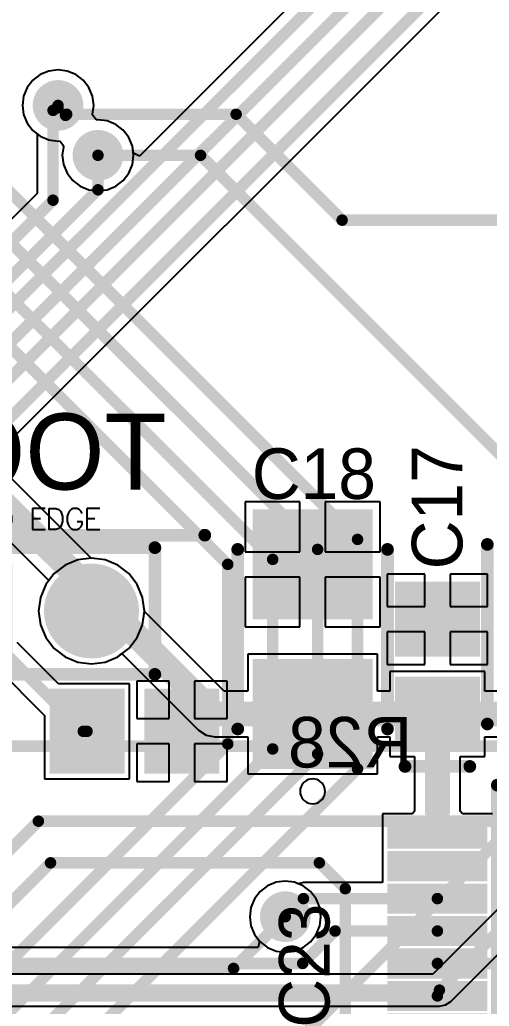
# Model space of a CAD drawing. Header units: millimetres. Extents: x 0 to 7.44, y -3.03 to 0.
# Drawn here: x 5.316 to 5.687, y -1.435 to -0.657 of the extents above; entities that cross this region are included whole.
import ezdxf

# ---------------------------------------------------------------- set-up
doc = ezdxf.new("R2010")
doc.units = ezdxf.units.MM
doc.header["$MEASUREMENT"] = 0
for name, color, linetype in [('BottomLayer', 5, 'Continuous'), ('BottomOverlay', 54, 'Continuous'), ('BottomPaste', 16, 'Continuous'), ('BottomSolder', 6, 'Continuous'), ('Mechanical1', 6, 'Continuous'), ('MidLayer1', 16, 'Continuous'), ('MidLayer2', 76, 'Continuous'), ('MultiLayer', 9, 'Continuous'), ('PadHoleLayer', 156, 'Continuous'), ('TopLayer', 1, 'Continuous'), ('TopOverlay', 2, 'Continuous'), ('TopPaste', 8, 'Continuous'), ('TopSolder', 216, 'Continuous'), ('ViaHoleLayer', 16, 'Continuous')]:
    doc.layers.add(name, color=color, linetype=linetype)

# ---------------------------------------------------------------- blocks, each defined once
blk = doc.blocks.new('51022_0200_1')
at = {"layer": 'BottomLayer', "const_width": 0.03346}
blk.add_lwpolyline([(0.03327, -0.025, 1), (0.06673, -0.025, 1)], format="xyb", close=True, dxfattribs=at)
at = {"layer": 'BottomLayer'}
blk.add_solid([(-0.08346, -0.05846), (-0.01654, -0.05846), (-0.08346, 0.00846), (-0.01654, 0.00846)], dxfattribs=at)
at = {"layer": 'BottomSolder', "const_width": 0.03746}
blk.add_lwpolyline([(0.03127, -0.025, 1), (0.06873, -0.025, 1)], format="xyb", close=True, dxfattribs=at)
at = {"layer": 'BottomSolder'}
blk.add_solid([(-0.08746, -0.06246), (-0.01254, -0.06246), (-0.08746, 0.01246), (-0.01254, 0.01246)], dxfattribs=at)
at = {"layer": 'Mechanical1'}
for p, q in [((-0.08591, 0.05582), (-0.08591, 0.03942)), ((-0.08591, 0.05582), (-0.07888, 0.05582)), ((-0.07888, 0.05582), (-0.07654, 0.05504)), ((-0.07654, 0.05504), (-0.07576, 0.05426)), ((-0.06818, 0.05504), (-0.06974, 0.05348)), ((-0.06662, 0.05582), (-0.06818, 0.05504)), ((-0.0635, 0.05582), (-0.06662, 0.05582)), ((-0.06193, 0.05504), (-0.0635, 0.05582)), ((-0.06037, 0.05348), (-0.06193, 0.05504)), ((-0.04873, 0.05582), (-0.05498, 0.03942)), ((-0.04249, 0.03942), (-0.04873, 0.05582)), ((-0.03866, 0.05582), (-0.03866, 0.03942)), ((-0.03866, 0.05582), (-0.03163, 0.05582)), ((-0.03163, 0.05582), (-0.02929, 0.05504)), ((-0.02929, 0.05504), (-0.02851, 0.05426)), ((-0.02405, 0.05582), (-0.02405, 0.03942)), ((-0.02405, 0.05582), (-0.01859, 0.05582)), ((-0.01859, 0.05582), (-0.01624, 0.05504)), ((-0.01624, 0.05504), (-0.01468, 0.05348)), ((0.01359, 0.05582), (0.00344, 0.05582)), ((0.00344, 0.05582), (0.00344, 0.03942)), ((0.01633, 0.05582), (0.01633, 0.03942)), ((0.01633, 0.05582), (0.02179, 0.05582)), ((0.02179, 0.05582), (0.02414, 0.05504)), ((0.02414, 0.05504), (0.0257, 0.05348)), ((0.03405, 0.05504), (0.03249, 0.05348)), ((0.03562, 0.05582), (0.03405, 0.05504)), ((0.03874, 0.05582), (0.03562, 0.05582)), ((0.0403, 0.05504), (0.03874, 0.05582)), ((0.04186, 0.05348), (0.0403, 0.05504)), ((0.05655, 0.05582), (0.04639, 0.05582)), ((0.04639, 0.05582), (0.04639, 0.03942)), ((-0.08591, 0.04801), (-0.07888, 0.04801)), ((-0.07654, 0.04879), (-0.07888, 0.04801)), ((-0.07888, 0.04801), (-0.07654, 0.04723)), ((-0.07576, 0.04958), (-0.07654, 0.04879)), ((-0.07654, 0.04723), (-0.07576, 0.04645)), ((-0.07576, 0.05426), (-0.07498, 0.0527)), ((-0.07498, 0.05114), (-0.07576, 0.04958)), ((-0.07498, 0.0527), (-0.07498, 0.05114)), ((-0.07052, 0.05192), (-0.07131, 0.04958)), ((-0.07131, 0.04958), (-0.07131, 0.04567)), ((-0.06974, 0.05348), (-0.07052, 0.05192)), ((-0.05959, 0.05192), (-0.06037, 0.05348)), ((-0.05881, 0.04958), (-0.05959, 0.05192)), ((-0.05881, 0.04567), (-0.05881, 0.04958)), ((-0.03163, 0.04801), (-0.03866, 0.04801)), ((-0.03319, 0.04801), (-0.02772, 0.03942)), ((-0.02929, 0.04879), (-0.03163, 0.04801)), ((-0.02851, 0.04958), (-0.02929, 0.04879)), ((-0.02851, 0.05426), (-0.02772, 0.0527)), ((-0.02772, 0.05114), (-0.02851, 0.04958)), ((-0.02772, 0.0527), (-0.02772, 0.05114)), ((-0.01468, 0.05348), (-0.0139, 0.05192)), ((-0.0139, 0.05192), (-0.01312, 0.04958)), ((-0.01312, 0.04958), (-0.01312, 0.04567)), ((0.00344, 0.04801), (0.00969, 0.04801)), ((0.0257, 0.05348), (0.02648, 0.05192)), ((0.02648, 0.05192), (0.02726, 0.04958)), ((0.02726, 0.04958), (0.02726, 0.04567)), ((0.03171, 0.05192), (0.03093, 0.04958)), ((0.03093, 0.04958), (0.03093, 0.04567)), ((0.03249, 0.05348), (0.03171, 0.05192)), ((0.04265, 0.05192), (0.04186, 0.05348)), ((0.04639, 0.04801), (0.05264, 0.04801)), ((-0.07888, 0.03942), (-0.08591, 0.03942)), ((-0.07654, 0.0402), (-0.07888, 0.03942)), ((-0.07576, 0.04098), (-0.07654, 0.0402)), ((-0.07576, 0.04645), (-0.07498, 0.04489)), ((-0.07498, 0.04255), (-0.07576, 0.04098)), ((-0.07498, 0.04489), (-0.07498, 0.04255)), ((-0.07131, 0.04567), (-0.07052, 0.04333)), ((-0.07052, 0.04333), (-0.06974, 0.04177)), ((-0.06974, 0.04177), (-0.06818, 0.0402)), ((-0.06818, 0.0402), (-0.06662, 0.03942)), ((-0.06662, 0.03942), (-0.0635, 0.03942)), ((-0.0635, 0.03942), (-0.06193, 0.0402)), ((-0.06193, 0.0402), (-0.06037, 0.04177)), ((-0.06037, 0.04177), (-0.05959, 0.04333)), ((-0.05959, 0.04333), (-0.05881, 0.04567)), ((-0.05264, 0.04489), (-0.04483, 0.04489)), ((-0.01859, 0.03942), (-0.02405, 0.03942)), ((-0.01624, 0.0402), (-0.01859, 0.03942)), ((-0.01468, 0.04177), (-0.01624, 0.0402)), ((-0.0139, 0.04333), (-0.01468, 0.04177)), ((-0.01312, 0.04567), (-0.0139, 0.04333)), ((0.00344, 0.03942), (0.01359, 0.03942)), ((0.02179, 0.03942), (0.01633, 0.03942)), ((0.02414, 0.0402), (0.02179, 0.03942)), ((0.0257, 0.04177), (0.02414, 0.0402)), ((0.02648, 0.04333), (0.0257, 0.04177)), ((0.02726, 0.04567), (0.02648, 0.04333)), ((0.03093, 0.04567), (0.03171, 0.04333)), ((0.03171, 0.04333), (0.03249, 0.04177)), ((0.03249, 0.04177), (0.03405, 0.0402)), ((0.03405, 0.0402), (0.03562, 0.03942)), ((0.03562, 0.03942), (0.03874, 0.03942)), ((0.03874, 0.04567), (0.04265, 0.04567)), ((0.03874, 0.03942), (0.0403, 0.0402)), ((0.0403, 0.0402), (0.04186, 0.04177)), ((0.04186, 0.04177), (0.04265, 0.04333)), ((0.04265, 0.04333), (0.04265, 0.04567)), ((0.04639, 0.03942), (0.05655, 0.03942))]:
    blk.add_line(p, q, dxfattribs=at)
at = {"layer": 'Mechanical1', "const_width": 0.01}
blk.add_lwpolyline([(-0.13937, 0.03485), (0.13937, 0.03485)], dxfattribs=at)
at = {"layer": 'Mechanical1', "const_width": 0.005}
for points in [[(-0.14187, 0.03485, 1), (-0.13687, 0.03485, 1)], [(0.13687, 0.03485, 1), (0.14187, 0.03485, 1)]]:
    blk.add_lwpolyline(points, format="xyb", close=True, dxfattribs=at)
at = {"layer": 'MidLayer1', "const_width": 0.03346}
blk.add_lwpolyline([(0.03327, -0.025, 1), (0.06673, -0.025, 1)], format="xyb", close=True, dxfattribs=at)
at = {"layer": 'MidLayer1'}
blk.add_solid([(-0.08346, -0.05846), (-0.01654, -0.05846), (-0.08346, 0.00846), (-0.01654, 0.00846)], dxfattribs=at)
at = {"layer": 'MidLayer2', "const_width": 0.03346}
blk.add_lwpolyline([(0.03327, -0.025, 1), (0.06673, -0.025, 1)], format="xyb", close=True, dxfattribs=at)
at = {"layer": 'MidLayer2'}
blk.add_solid([(-0.08346, -0.05846), (-0.01654, -0.05846), (-0.08346, 0.00846), (-0.01654, 0.00846)], dxfattribs=at)
at = {"layer": 'MultiLayer', "const_width": 0.03346}
blk.add_lwpolyline([(0.03327, -0.025, 1), (0.06673, -0.025, 1)], format="xyb", close=True, dxfattribs=at)
at = {"layer": 'MultiLayer'}
blk.add_solid([(-0.08346, -0.05846), (-0.01654, -0.05846), (-0.08346, 0.00846), (-0.01654, 0.00846)], dxfattribs=at)
at = {"layer": 'PadHoleLayer', "const_width": 0.02165}
for points in [[(-0.06083, -0.025, 1), (-0.03917, -0.025, 1)], [(0.03917, -0.025, 1), (0.06083, -0.025, 1)]]:
    blk.add_lwpolyline(points, format="xyb", close=True, dxfattribs=at)
at = {"layer": 'TopLayer', "const_width": 0.03346}
blk.add_lwpolyline([(0.03327, -0.025, 1), (0.06673, -0.025, 1)], format="xyb", close=True, dxfattribs=at)
at = {"layer": 'TopLayer'}
blk.add_solid([(-0.08346, -0.05846), (-0.01654, -0.05846), (-0.08346, 0.00846), (-0.01654, 0.00846)], dxfattribs=at)
at = {"layer": 'TopOverlay', "const_width": 0.01}
for points in [[(-0.10001, 0.025), (0.10001, 0.025)], [(-0.10001, -0.075), (-0.10001, 0.025)], [(0.10001, -0.075), (0.10001, 0.025)], [(-0.10001, -0.075), (0.10001, -0.075)]]:
    blk.add_lwpolyline(points, dxfattribs=at)
at = {"layer": 'TopOverlay', "const_width": 0.005}
for points in [[(-0.10251, 0.025, 1), (-0.09751, 0.025, 1)], [(-0.10251, 0.025, 1), (-0.09751, 0.025, 1)], [(0.09751, 0.025, 1), (0.10251, 0.025, 1)], [(0.09751, 0.025, 1), (0.10251, 0.025, 1)], [(-0.10251, -0.075, 1), (-0.09751, -0.075, 1)], [(-0.10251, -0.075, 1), (-0.09751, -0.075, 1)], [(0.09751, -0.075, 1), (0.10251, -0.075, 1)], [(0.09751, -0.075, 1), (0.10251, -0.075, 1)]]:
    blk.add_lwpolyline(points, format="xyb", close=True, dxfattribs=at)
at = {"layer": 'TopSolder', "const_width": 0.03746}
blk.add_lwpolyline([(0.03127, -0.025, 1), (0.06873, -0.025, 1)], format="xyb", close=True, dxfattribs=at)
at = {"layer": 'TopSolder'}
blk.add_solid([(-0.08746, -0.06246), (-0.01254, -0.06246), (-0.08746, 0.01246), (-0.01254, 0.01246)], dxfattribs=at)
blk = doc.blocks.new('CAP_0805_60')
at = {"layer": 'TopLayer'}
for points in [[(-0.05511, -0.02953), (-0.00393, -0.02953), (-0.05511, 0.02953), (-0.00393, 0.02953)], [(0.0197, -0.02953), (0.07088, -0.02953), (0.0197, 0.02953), (0.07088, 0.02953)]]:
    blk.add_solid(points, dxfattribs=at)
at = {"layer": 'TopOverlay', "const_width": 0.01}
blk.add_lwpolyline([(-0.07088, 0.02557), (-0.07088, -0.02557)], dxfattribs=at)
at = {"layer": 'TopOverlay', "const_width": 0.005}
for points in [[(-0.07338, 0.02557, 1), (-0.06838, 0.02557, 1)], [(-0.07338, -0.02557, 1), (-0.06838, -0.02557, 1)]]:
    blk.add_lwpolyline(points, format="xyb", close=True, dxfattribs=at)
at = {"layer": 'TopPaste'}
for points in [[(-0.05511, -0.02953), (-0.00393, -0.02953), (-0.05511, 0.02953), (-0.00393, 0.02953)], [(0.0197, -0.02953), (0.07088, -0.02953), (0.0197, 0.02953), (0.07088, 0.02953)]]:
    blk.add_solid(points, dxfattribs=at)
at = {"layer": 'TopSolder'}
for points in [[(-0.05911, -0.03353), (0.00007, -0.03353), (-0.05911, 0.03353), (0.00007, 0.03353)], [(0.0157, -0.03353), (0.07488, -0.03353), (0.0157, 0.03353), (0.07488, 0.03353)]]:
    blk.add_solid(points, dxfattribs=at)
blk = doc.blocks.new('WM8731_81')
at = {"layer": 'TopLayer'}
for points in [[(-0.17717, 0.15846), (-0.1063, 0.15846), (-0.17717, 0.17421), (-0.1063, 0.17421)], [(0.1063, 0.15846), (0.17716, 0.15846), (0.1063, 0.17421), (0.17716, 0.17421)], [(-0.17717, 0.13287), (-0.1063, 0.13287), (-0.17717, 0.14862), (-0.1063, 0.14862)], [(0.1063, 0.13287), (0.17716, 0.13287), (0.1063, 0.14862), (0.17716, 0.14862)], [(-0.17717, 0.10728), (-0.1063, 0.10728), (-0.17717, 0.12303), (-0.1063, 0.12303)], [(0.1063, 0.10728), (0.17716, 0.10728), (0.1063, 0.12303), (0.17716, 0.12303)], [(-0.17717, 0.08169), (-0.1063, 0.08169), (-0.17717, 0.09744), (-0.1063, 0.09744)], [(0.1063, 0.08169), (0.17716, 0.08169), (0.1063, 0.09744), (0.17716, 0.09744)], [(-0.17717, 0.0561), (-0.1063, 0.0561), (-0.17717, 0.07185), (-0.1063, 0.07185)], [(0.1063, 0.0561), (0.17716, 0.0561), (0.1063, 0.07185), (0.17716, 0.07185)], [(-0.17717, 0.03051), (-0.1063, 0.03051), (-0.17717, 0.04626), (-0.1063, 0.04626)], [(0.1063, 0.03051), (0.17716, 0.03051), (0.1063, 0.04626), (0.17716, 0.04626)], [(-0.17717, 0.00492), (-0.1063, 0.00492), (-0.17717, 0.02067), (-0.1063, 0.02067)], [(0.1063, 0.00492), (0.17716, 0.00492), (0.1063, 0.02067), (0.17716, 0.02067)], [(-0.17717, -0.02067), (-0.1063, -0.02067), (-0.17717, -0.00492), (-0.1063, -0.00492)], [(0.1063, -0.02067), (0.17716, -0.02067), (0.1063, -0.00492), (0.17716, -0.00492)], [(-0.17717, -0.04626), (-0.1063, -0.04626), (-0.17717, -0.03051), (-0.1063, -0.03051)], [(0.1063, -0.04626), (0.17716, -0.04626), (0.1063, -0.03051), (0.17716, -0.03051)], [(-0.17717, -0.07185), (-0.1063, -0.07185), (-0.17717, -0.0561), (-0.1063, -0.0561)], [(0.1063, -0.07185), (0.17716, -0.07185), (0.1063, -0.0561), (0.17716, -0.0561)], [(-0.17717, -0.09744), (-0.1063, -0.09744), (-0.17717, -0.08169), (-0.1063, -0.08169)], [(0.1063, -0.09744), (0.17716, -0.09744), (0.1063, -0.08169), (0.17716, -0.08169)], [(-0.17717, -0.12303), (-0.1063, -0.12303), (-0.17717, -0.10728), (-0.1063, -0.10728)], [(0.1063, -0.12303), (0.17716, -0.12303), (0.1063, -0.10728), (0.17716, -0.10728)], [(-0.17717, -0.14862), (-0.1063, -0.14862), (-0.17717, -0.13287), (-0.1063, -0.13287)], [(0.1063, -0.14862), (0.17716, -0.14862), (0.1063, -0.13287), (0.17716, -0.13287)], [(-0.17717, -0.17421), (-0.1063, -0.17421), (-0.17717, -0.15846), (-0.1063, -0.15846)], [(0.1063, -0.17421), (0.17717, -0.17421), (0.1063, -0.15846), (0.17717, -0.15846)]]:
    blk.add_solid(points, dxfattribs=at)
at = {"layer": 'TopOverlay', "const_width": 0.01}
for points in [[(-0.0945, 0.20472), (-0.02757, 0.20472)], [(-0.0945, -0.20472), (-0.0945, 0.20472)], [(0.02757, 0.20472), (0.0945, 0.20472)], [(0.0945, -0.20472), (0.0945, 0.20472)], [(-0.0945, -0.20472), (0.0945, -0.20472)]]:
    blk.add_lwpolyline(points, dxfattribs=at)
at = {"layer": 'TopOverlay', "const_width": 0.005}
for points in [[(-0.097, 0.20472, 1), (-0.092, 0.20472, 1)], [(-0.097, 0.20472, 1), (-0.092, 0.20472, 1)], [(-0.03007, 0.20472, 1), (-0.02507, 0.20472, 1)], [(-0.03004, 0.20488, 1), (-0.02504, 0.20488, 1)], [(0.02504, 0.20488, 1), (0.03004, 0.20488, 1)], [(0.02507, 0.20472, 1), (0.03007, 0.20472, 1)], [(0.092, 0.20472, 1), (0.097, 0.20472, 1)], [(0.092, 0.20472, 1), (0.097, 0.20472, 1)], [(-0.097, -0.20472, 1), (-0.092, -0.20472, 1)], [(-0.097, -0.20472, 1), (-0.092, -0.20472, 1)], [(0.092, -0.20472, 1), (0.097, -0.20472, 1)], [(0.092, -0.20472, 1), (0.097, -0.20472, 1)]]:
    blk.add_lwpolyline(points, format="xyb", close=True, dxfattribs=at)
at = {"layer": 'TopOverlay', "const_width": 0.01}
blk.add_lwpolyline([(0.02754, 0.20488, -1.150378), (-0.02754, 0.20488)], format="xyb", dxfattribs=at)
at = {"layer": 'TopPaste'}
for points in [[(-0.17717, 0.15846), (-0.1063, 0.15846), (-0.17717, 0.17421), (-0.1063, 0.17421)], [(0.1063, 0.15846), (0.17716, 0.15846), (0.1063, 0.17421), (0.17716, 0.17421)], [(-0.17717, 0.13287), (-0.1063, 0.13287), (-0.17717, 0.14862), (-0.1063, 0.14862)], [(0.1063, 0.13287), (0.17716, 0.13287), (0.1063, 0.14862), (0.17716, 0.14862)], [(-0.17717, 0.10728), (-0.1063, 0.10728), (-0.17717, 0.12303), (-0.1063, 0.12303)], [(0.1063, 0.10728), (0.17716, 0.10728), (0.1063, 0.12303), (0.17716, 0.12303)], [(-0.17717, 0.08169), (-0.1063, 0.08169), (-0.17717, 0.09744), (-0.1063, 0.09744)], [(0.1063, 0.08169), (0.17716, 0.08169), (0.1063, 0.09744), (0.17716, 0.09744)], [(-0.17717, 0.0561), (-0.1063, 0.0561), (-0.17717, 0.07185), (-0.1063, 0.07185)], [(0.1063, 0.0561), (0.17716, 0.0561), (0.1063, 0.07185), (0.17716, 0.07185)], [(-0.17717, 0.03051), (-0.1063, 0.03051), (-0.17717, 0.04626), (-0.1063, 0.04626)], [(0.1063, 0.03051), (0.17716, 0.03051), (0.1063, 0.04626), (0.17716, 0.04626)], [(-0.17717, 0.00492), (-0.1063, 0.00492), (-0.17717, 0.02067), (-0.1063, 0.02067)], [(0.1063, 0.00492), (0.17716, 0.00492), (0.1063, 0.02067), (0.17716, 0.02067)], [(-0.17717, -0.02067), (-0.1063, -0.02067), (-0.17717, -0.00492), (-0.1063, -0.00492)], [(0.1063, -0.02067), (0.17716, -0.02067), (0.1063, -0.00492), (0.17716, -0.00492)], [(-0.17717, -0.04626), (-0.1063, -0.04626), (-0.17717, -0.03051), (-0.1063, -0.03051)], [(0.1063, -0.04626), (0.17716, -0.04626), (0.1063, -0.03051), (0.17716, -0.03051)], [(-0.17717, -0.07185), (-0.1063, -0.07185), (-0.17717, -0.0561), (-0.1063, -0.0561)], [(0.1063, -0.07185), (0.17716, -0.07185), (0.1063, -0.0561), (0.17716, -0.0561)], [(-0.17717, -0.09744), (-0.1063, -0.09744), (-0.17717, -0.08169), (-0.1063, -0.08169)], [(0.1063, -0.09744), (0.17716, -0.09744), (0.1063, -0.08169), (0.17716, -0.08169)], [(-0.17717, -0.12303), (-0.1063, -0.12303), (-0.17717, -0.10728), (-0.1063, -0.10728)], [(0.1063, -0.12303), (0.17716, -0.12303), (0.1063, -0.10728), (0.17716, -0.10728)], [(-0.17717, -0.14862), (-0.1063, -0.14862), (-0.17717, -0.13287), (-0.1063, -0.13287)], [(0.1063, -0.14862), (0.17716, -0.14862), (0.1063, -0.13287), (0.17716, -0.13287)], [(-0.17717, -0.17421), (-0.1063, -0.17421), (-0.17717, -0.15846), (-0.1063, -0.15846)], [(0.1063, -0.17421), (0.17717, -0.17421), (0.1063, -0.15846), (0.17717, -0.15846)]]:
    blk.add_solid(points, dxfattribs=at)
at = {"layer": 'TopSolder'}
for points in [[(-0.18117, 0.15446), (-0.1023, 0.15446), (-0.18117, 0.17821), (-0.1023, 0.17821)], [(0.1023, 0.15446), (0.18116, 0.15446), (0.1023, 0.17821), (0.18116, 0.17821)], [(-0.18117, 0.12887), (-0.1023, 0.12887), (-0.18117, 0.15262), (-0.1023, 0.15262)], [(0.1023, 0.12887), (0.18116, 0.12887), (0.1023, 0.15262), (0.18116, 0.15262)], [(-0.18117, 0.10328), (-0.1023, 0.10328), (-0.18117, 0.12703), (-0.1023, 0.12703)], [(0.1023, 0.10328), (0.18116, 0.10328), (0.1023, 0.12703), (0.18116, 0.12703)], [(-0.18117, 0.07769), (-0.1023, 0.07769), (-0.18117, 0.10144), (-0.1023, 0.10144)], [(0.1023, 0.07769), (0.18116, 0.07769), (0.1023, 0.10144), (0.18116, 0.10144)], [(-0.18117, 0.0521), (-0.1023, 0.0521), (-0.18117, 0.07585), (-0.1023, 0.07585)], [(0.1023, 0.0521), (0.18116, 0.0521), (0.1023, 0.07585), (0.18116, 0.07585)], [(-0.18117, 0.02651), (-0.1023, 0.02651), (-0.18117, 0.05026), (-0.1023, 0.05026)], [(0.1023, 0.02651), (0.18116, 0.02651), (0.1023, 0.05026), (0.18116, 0.05026)], [(-0.18117, 0.00092), (-0.1023, 0.00092), (-0.18117, 0.02467), (-0.1023, 0.02467)], [(0.1023, 0.00092), (0.18116, 0.00092), (0.1023, 0.02467), (0.18116, 0.02467)], [(-0.18117, -0.02467), (-0.1023, -0.02467), (-0.18117, -0.00092), (-0.1023, -0.00092)], [(0.1023, -0.02467), (0.18116, -0.02467), (0.1023, -0.00092), (0.18116, -0.00092)], [(-0.18117, -0.05026), (-0.1023, -0.05026), (-0.18117, -0.02651), (-0.1023, -0.02651)], [(0.1023, -0.05026), (0.18116, -0.05026), (0.1023, -0.02651), (0.18116, -0.02651)], [(-0.18117, -0.07585), (-0.1023, -0.07585), (-0.18117, -0.0521), (-0.1023, -0.0521)], [(0.1023, -0.07585), (0.18116, -0.07585), (0.1023, -0.0521), (0.18116, -0.0521)], [(-0.18117, -0.10144), (-0.1023, -0.10144), (-0.18117, -0.07769), (-0.1023, -0.07769)], [(0.1023, -0.10144), (0.18116, -0.10144), (0.1023, -0.07769), (0.18116, -0.07769)], [(-0.18117, -0.12703), (-0.1023, -0.12703), (-0.18117, -0.10328), (-0.1023, -0.10328)], [(0.1023, -0.12703), (0.18116, -0.12703), (0.1023, -0.10328), (0.18116, -0.10328)], [(-0.18117, -0.15262), (-0.1023, -0.15262), (-0.18117, -0.12887), (-0.1023, -0.12887)], [(0.1023, -0.15262), (0.18116, -0.15262), (0.1023, -0.12887), (0.18116, -0.12887)], [(-0.18117, -0.17821), (-0.1023, -0.17821), (-0.18117, -0.15446), (-0.1023, -0.15446)], [(0.1023, -0.17821), (0.18117, -0.17821), (0.1023, -0.15446), (0.18117, -0.15446)]]:
    blk.add_solid(points, dxfattribs=at)
blk = doc.blocks.new('CAPAE_4_3_4_3_5_4_176')
at = {"layer": 'TopLayer'}
for points in [[(-0.08268, -0.04331), (-0.00394, -0.04331), (-0.08268, 0.04331), (-0.00394, 0.04331)], [(0.03543, -0.04331), (0.11417, -0.04331), (0.03543, 0.04331), (0.11417, 0.04331)]]:
    blk.add_solid(points, dxfattribs=at)
at = {"layer": 'TopOverlay'}
for p, q in [((-0.10925, 0.00852), (-0.11066, 0.00754)), ((-0.1077, 0.00924), (-0.10925, 0.00852)), ((-0.10604, 0.00969), (-0.1077, 0.00924)), ((-0.10433, 0.00984), (-0.10604, 0.00969)), ((-0.10262, 0.00969), (-0.10433, 0.00984)), ((-0.10096, 0.00924), (-0.10262, 0.00969)), ((-0.09941, 0.00852), (-0.10096, 0.00924)), ((-0.098, 0.00754), (-0.09941, 0.00852)), ((-0.11402, 0.00171), (-0.11417, 0)), ((-0.11417, 0), (-0.11402, -0.00171)), ((-0.11358, 0.00337), (-0.11402, 0.00171)), ((-0.11285, 0.00492), (-0.11358, 0.00337)), ((-0.11187, 0.00632), (-0.11285, 0.00492)), ((-0.11066, 0.00754), (-0.11187, 0.00632)), ((-0.09679, 0.00632), (-0.098, 0.00754)), ((-0.09581, 0.00492), (-0.09679, 0.00632)), ((-0.09508, 0.00337), (-0.09581, 0.00492)), ((-0.09464, 0.00171), (-0.09508, 0.00337)), ((-0.09449, 0), (-0.09464, 0.00171)), ((-0.09464, -0.00171), (-0.09449, 0)), ((-0.09449, 0), (-0.09449, 0)), ((-0.11402, -0.00171), (-0.11358, -0.00337)), ((-0.11358, -0.00337), (-0.11285, -0.00492)), ((-0.11285, -0.00492), (-0.11187, -0.00632)), ((-0.11187, -0.00632), (-0.11066, -0.00754)), ((-0.11066, -0.00754), (-0.10925, -0.00852)), ((-0.09941, -0.00852), (-0.098, -0.00754)), ((-0.098, -0.00754), (-0.09679, -0.00632)), ((-0.09679, -0.00632), (-0.09581, -0.00492)), ((-0.09581, -0.00492), (-0.09508, -0.00337)), ((-0.09508, -0.00337), (-0.09464, -0.00171)), ((-0.10925, -0.00852), (-0.1077, -0.00924)), ((-0.1077, -0.00924), (-0.10604, -0.00969)), ((-0.10604, -0.00969), (-0.10433, -0.00984)), ((-0.10433, -0.00984), (-0.10262, -0.00969)), ((-0.10262, -0.00969), (-0.10096, -0.00924)), ((-0.10096, -0.00924), (-0.09941, -0.00852))]:
    blk.add_line(p, q, dxfattribs=at)
at = {"layer": 'TopOverlay', "const_width": 0.01}
for points in [[(-0.05512, 0.05906), (0.08661, 0.05906)], [(-0.05512, -0.05906), (0.08661, -0.05906)]]:
    blk.add_lwpolyline(points, dxfattribs=at)
at = {"layer": 'TopOverlay', "const_width": 0.005}
for points in [[(-0.05762, 0.05906, 1), (-0.05262, 0.05906, 1)], [(0.08411, 0.05906, 1), (0.08911, 0.05906, 1)], [(-0.05762, -0.05906, 1), (-0.05262, -0.05906, 1)], [(0.08411, -0.05906, 1), (0.08911, -0.05906, 1)]]:
    blk.add_lwpolyline(points, format="xyb", close=True, dxfattribs=at)
at = {"layer": 'TopPaste'}
for points in [[(-0.08268, -0.04331), (-0.00394, -0.04331), (-0.08268, 0.04331), (-0.00394, 0.04331)], [(0.03543, -0.04331), (0.11417, -0.04331), (0.03543, 0.04331), (0.11417, 0.04331)]]:
    blk.add_solid(points, dxfattribs=at)
at = {"layer": 'TopSolder'}
for points in [[(-0.08668, -0.04731), (0.00006, -0.04731), (-0.08668, 0.04731), (0.00006, 0.04731)], [(0.03143, -0.04731), (0.11817, -0.04731), (0.03143, 0.04731), (0.11817, 0.04731)]]:
    blk.add_solid(points, dxfattribs=at)
blk = doc.blocks.new('CAPAE_4_3_4_3_5_4_178')
at = {"layer": 'TopLayer'}
for points in [[(-0.08268, -0.04331), (-0.00394, -0.04331), (-0.08268, 0.04331), (-0.00394, 0.04331)], [(0.03543, -0.04331), (0.11417, -0.04331), (0.03543, 0.04331), (0.11417, 0.04331)]]:
    blk.add_solid(points, dxfattribs=at)
at = {"layer": 'TopOverlay'}
for p, q in [((-0.10925, 0.00852), (-0.11066, 0.00754)), ((-0.1077, 0.00924), (-0.10925, 0.00852)), ((-0.10604, 0.00969), (-0.1077, 0.00924)), ((-0.10433, 0.00984), (-0.10604, 0.00969)), ((-0.10262, 0.00969), (-0.10433, 0.00984)), ((-0.10096, 0.00924), (-0.10262, 0.00969)), ((-0.09941, 0.00852), (-0.10096, 0.00924)), ((-0.098, 0.00754), (-0.09941, 0.00852)), ((-0.11402, 0.00171), (-0.11417, 0)), ((-0.11417, 0), (-0.11402, -0.00171)), ((-0.11358, 0.00337), (-0.11402, 0.00171)), ((-0.11285, 0.00492), (-0.11358, 0.00337)), ((-0.11187, 0.00632), (-0.11285, 0.00492)), ((-0.11066, 0.00754), (-0.11187, 0.00632)), ((-0.09679, 0.00632), (-0.098, 0.00754)), ((-0.09581, 0.00492), (-0.09679, 0.00632)), ((-0.09508, 0.00337), (-0.09581, 0.00492)), ((-0.09464, 0.00171), (-0.09508, 0.00337)), ((-0.09449, 0), (-0.09464, 0.00171)), ((-0.09464, -0.00171), (-0.09449, 0)), ((-0.09449, 0), (-0.09449, 0)), ((-0.11402, -0.00171), (-0.11358, -0.00337)), ((-0.11358, -0.00337), (-0.11285, -0.00492)), ((-0.11285, -0.00492), (-0.11187, -0.00632)), ((-0.11187, -0.00632), (-0.11066, -0.00754)), ((-0.11066, -0.00754), (-0.10925, -0.00852)), ((-0.09941, -0.00852), (-0.098, -0.00754)), ((-0.098, -0.00754), (-0.09679, -0.00632)), ((-0.09679, -0.00632), (-0.09581, -0.00492)), ((-0.09581, -0.00492), (-0.09508, -0.00337)), ((-0.09508, -0.00337), (-0.09464, -0.00171)), ((-0.10925, -0.00852), (-0.1077, -0.00924)), ((-0.1077, -0.00924), (-0.10604, -0.00969)), ((-0.10604, -0.00969), (-0.10433, -0.00984)), ((-0.10433, -0.00984), (-0.10262, -0.00969)), ((-0.10262, -0.00969), (-0.10096, -0.00924)), ((-0.10096, -0.00924), (-0.09941, -0.00852))]:
    blk.add_line(p, q, dxfattribs=at)
at = {"layer": 'TopOverlay', "const_width": 0.01}
for points in [[(-0.05512, 0.05906), (0.08661, 0.05906)], [(-0.05512, -0.05906), (0.08661, -0.05906)]]:
    blk.add_lwpolyline(points, dxfattribs=at)
at = {"layer": 'TopOverlay', "const_width": 0.005}
for points in [[(-0.05762, 0.05906, 1), (-0.05262, 0.05906, 1)], [(0.08411, 0.05906, 1), (0.08911, 0.05906, 1)], [(-0.05762, -0.05906, 1), (-0.05262, -0.05906, 1)], [(0.08411, -0.05906, 1), (0.08911, -0.05906, 1)]]:
    blk.add_lwpolyline(points, format="xyb", close=True, dxfattribs=at)
at = {"layer": 'TopPaste'}
for points in [[(-0.08268, -0.04331), (-0.00394, -0.04331), (-0.08268, 0.04331), (-0.00394, 0.04331)], [(0.03543, -0.04331), (0.11417, -0.04331), (0.03543, 0.04331), (0.11417, 0.04331)]]:
    blk.add_solid(points, dxfattribs=at)
at = {"layer": 'TopSolder'}
for points in [[(-0.08668, -0.04731), (0.00006, -0.04731), (-0.08668, 0.04731), (0.00006, 0.04731)], [(0.03143, -0.04731), (0.11817, -0.04731), (0.03143, 0.04731), (0.11817, 0.04731)]]:
    blk.add_solid(points, dxfattribs=at)
blk = doc.blocks.new('RES_0805_B_235')
at = {"layer": 'BottomLayer'}
for points in [[(-0.06299, -0.02953), (-0.01181, -0.02953), (-0.06299, 0.02953), (-0.01181, 0.02953)], [(0.01181, -0.02953), (0.06299, -0.02953), (0.01181, 0.02953), (0.06299, 0.02953)]]:
    blk.add_solid(points, dxfattribs=at)
at = {"layer": 'BottomPaste'}
for points in [[(-0.06299, -0.02953), (-0.01181, -0.02953), (-0.06299, 0.02953), (-0.01181, 0.02953)], [(0.01181, -0.02953), (0.06299, -0.02953), (0.01181, 0.02953), (0.06299, 0.02953)]]:
    blk.add_solid(points, dxfattribs=at)
at = {"layer": 'BottomSolder'}
for points in [[(-0.06699, -0.03353), (-0.00781, -0.03353), (-0.06699, 0.03353), (-0.00781, 0.03353)], [(0.00781, -0.03353), (0.06699, -0.03353), (0.00781, 0.03353), (0.06699, 0.03353)]]:
    blk.add_solid(points, dxfattribs=at)

msp = doc.modelspace()

# ---------------------------------------------------------------- linework, layer by layer
at = {"layer": 'BottomLayer'}
for p, q in [((5.33239, -0.70006), (5.32657, -0.70453)), ((5.33917, -0.69725), (5.33239, -0.70006)), ((5.34645, -0.69629), (5.33917, -0.69725)), ((5.35372, -0.69725), (5.34645, -0.69629)), ((5.3605, -0.70006), (5.35372, -0.69725)), ((5.36633, -0.70453), (5.3605, -0.70006)), ((5.32657, -0.70453), (5.3221, -0.71035)), ((5.37079, -0.71035), (5.36633, -0.70453)), ((5.3221, -0.71035), (5.31929, -0.71713)), ((5.3736, -0.71713), (5.37079, -0.71035)), ((5.31929, -0.71713), (5.31833, -0.72441)), ((5.37456, -0.72441), (5.3736, -0.71713)), ((5.31833, -0.72441), (5.31929, -0.73168)), ((5.31929, -0.73168), (5.3221, -0.73847)), ((5.37367, -0.73119), (5.37456, -0.72441)), ((5.37419, -0.73276), (5.37367, -0.73119)), ((5.3221, -0.73847), (5.32657, -0.74429)), ((5.37657, -0.73585), (5.37419, -0.73276)), ((5.37795, -0.73567), (5.37657, -0.73585)), ((5.38523, -0.73662), (5.37795, -0.73567)), ((5.39201, -0.73943), (5.38523, -0.73662)), ((5.39783, -0.7439), (5.39201, -0.73943)), ((5.32657, -0.74429), (5.33239, -0.74876)), ((5.4023, -0.74972), (5.39783, -0.7439)), ((5.33239, -0.74876), (5.33917, -0.75156)), ((5.33917, -0.75156), (5.34645, -0.75252)), ((5.34645, -0.75252), (5.34783, -0.75234)), ((5.34783, -0.75234), (5.35021, -0.75543)), ((5.40511, -0.7565), (5.4023, -0.74972)), ((5.35073, -0.757), (5.34984, -0.76378)), ((5.35021, -0.75543), (5.35073, -0.757)), ((5.40607, -0.76378), (5.40511, -0.7565)), ((5.34984, -0.76378), (5.3508, -0.77106)), ((5.40511, -0.77106), (5.40607, -0.76378)), ((5.3508, -0.77106), (5.3536, -0.77784)), ((5.3536, -0.77784), (5.35807, -0.78366)), ((5.39783, -0.78366), (5.4023, -0.77784)), ((5.4023, -0.77784), (5.40511, -0.77106)), ((5.35807, -0.78366), (5.3639, -0.78813)), ((5.39201, -0.78813), (5.39783, -0.78366)), ((5.3639, -0.78813), (5.37068, -0.79094)), ((5.37068, -0.79094), (5.37795, -0.79189)), ((5.37795, -0.79189), (5.38523, -0.79094)), ((5.38523, -0.79094), (5.39201, -0.78813)), ((5.37265, -1.08175), (5.27813, -0.98723)), ((5.25787, -1.01806), (5.33918, -1.09937)), ((5.37283, -1.08173), (5.37265, -1.08175)), ((5.38363, -1.08315), (5.37283, -1.08173)), ((5.39368, -1.08732), (5.38363, -1.08315)), ((5.40232, -1.09394), (5.39368, -1.08732)), ((5.40894, -1.10258), (5.40232, -1.09394)), ((5.33673, -1.10258), (5.33256, -1.11263)), ((5.33918, -1.09937), (5.33673, -1.10258)), ((5.41311, -1.11263), (5.40894, -1.10258)), ((5.33256, -1.11263), (5.33114, -1.12343)), ((5.41453, -1.12343), (5.41311, -1.11263)), ((5.33114, -1.12343), (5.33256, -1.13422)), ((5.41311, -1.13422), (5.41453, -1.12343)), ((5.33256, -1.13422), (5.33673, -1.14427)), ((5.40894, -1.14427), (5.41311, -1.13422)), ((5.33673, -1.14427), (5.34335, -1.15291)), ((5.40232, -1.15291), (5.40894, -1.14427)), ((5.34685, -1.18097), (5.31417, -1.1483)), ((5.34335, -1.15291), (5.35199, -1.15953)), ((5.35199, -1.15953), (5.36204, -1.1637)), ((5.38363, -1.1637), (5.39368, -1.15953)), ((5.39368, -1.15953), (5.40232, -1.15291)), ((5.29487, -1.16476), (5.33587, -1.20576)), ((5.36204, -1.1637), (5.37283, -1.16512)), ((5.37283, -1.16512), (5.38363, -1.1637)), ((5.4028, -1.18097), (5.34685, -1.18097)), ((5.4028, -1.25578), (5.4028, -1.18097)), ((5.43414, -1.17885), (5.40855, -1.17885)), ((5.40855, -1.17885), (5.40855, -1.20837)), ((5.43414, -1.20837), (5.43414, -1.17885)), ((5.47973, -1.17885), (5.45414, -1.17885)), ((5.45414, -1.17885), (5.45414, -1.20837)), ((5.47973, -1.20837), (5.47973, -1.17885)), ((5.33587, -1.20576), (5.33587, -1.25578)), ((5.40855, -1.20837), (5.43414, -1.20837)), ((5.45414, -1.20837), (5.47973, -1.20837)), ((5.43414, -1.22837), (5.40855, -1.22837)), ((5.40855, -1.22837), (5.40855, -1.2579)), ((5.43414, -1.2579), (5.43414, -1.22837)), ((5.47973, -1.22837), (5.45414, -1.22837)), ((5.45414, -1.22837), (5.45414, -1.2579)), ((5.47973, -1.2579), (5.47973, -1.22837)), ((5.33587, -1.25578), (5.4028, -1.25578)), ((5.40855, -1.2579), (5.43414, -1.2579)), ((5.45414, -1.2579), (5.47973, -1.2579)), ((5.72789, -1.32412), (5.64202, -1.40999)), ((5.51844, -1.33751), (5.51166, -1.34032)), ((5.52572, -1.33655), (5.51844, -1.33751)), ((5.53299, -1.33751), (5.52572, -1.33655)), ((5.53977, -1.34032), (5.53299, -1.33751)), ((5.50584, -1.34479), (5.50137, -1.35061)), ((5.51166, -1.34032), (5.50584, -1.34479)), ((5.5456, -1.34479), (5.53977, -1.34032)), ((5.55006, -1.35061), (5.5456, -1.34479)), ((5.6562, -1.43157), (5.74207, -1.3457)), ((5.50137, -1.35061), (5.49856, -1.35739)), ((5.55287, -1.35739), (5.55006, -1.35061)), ((5.49856, -1.35739), (5.4976, -1.36467)), ((5.55383, -1.36467), (5.55287, -1.35739)), ((5.4976, -1.36467), (5.49856, -1.37195)), ((5.55287, -1.37195), (5.55383, -1.36467)), ((5.49856, -1.37195), (5.50137, -1.37873)), ((5.55006, -1.37873), (5.55287, -1.37195)), ((5.50137, -1.37873), (5.50584, -1.38455)), ((5.50584, -1.38455), (5.51166, -1.38902)), ((5.53977, -1.38902), (5.5456, -1.38455)), ((5.5456, -1.38455), (5.55006, -1.37873)), ((5.51166, -1.38902), (5.51844, -1.39183)), ((5.51844, -1.39183), (5.52572, -1.39278)), ((5.52572, -1.39278), (5.53299, -1.39183)), ((5.53299, -1.39183), (5.53977, -1.38902)), ((5.64202, -1.40999), (5.10077, -1.40999)), ((5.65209, -1.43432), (5.6562, -1.43157)), ((5.09553, -1.43528), (5.64726, -1.43528)), ((5.64726, -1.43528), (5.65209, -1.43432))]:
    msp.add_line(p, q, dxfattribs=at)
for points, const_width in [([(5.33645, -0.72441, 1), (5.35645, -0.72441, 1)], 0.02), ([(5.36795, -0.76378, 1), (5.38795, -0.76378, 1)], 0.02), ([(5.37067, -1.11024, 1), (5.38051, -1.11024, 1)], 0.00984), ([(5.3641, -1.21837, 1), (5.36863, -1.21837, 1)], 0.00453), ([(5.3641, -1.21837, 1), (5.36863, -1.21837, 1)], 0.00453), ([(5.36707, -1.21837, 1), (5.3716, -1.21837, 1)], 0.00453), ([(5.51572, -1.36467, 1), (5.53572, -1.36467, 1)], 0.02), ([(5.64499, -1.42263, 1), (5.64952, -1.42263, 1)], 0.00453), ([(5.64499, -1.42263, 1), (5.64952, -1.42263, 1)], 0.00453)]:
    msp.add_lwpolyline(points, format="xyb", close=True, dxfattribs=dict(at, const_width=const_width))
for points, const_width in [([(5.26535, -1), (5.37559, -1.11024)], 0.01969), ([(5.27559, -1.1276), (5.36637, -1.21837)], 0.00906), ([(5.36637, -1.21837), (5.36933, -1.21837)], 0.00906), ([(5.64726, -1.42263), (5.73683, -1.33306)], 0.00906), ([(5.09553, -1.42263), (5.64726, -1.42263)], 0.00906)]:
    msp.add_lwpolyline(points, dxfattribs=dict(at, const_width=const_width))
at = {"layer": 'MidLayer1', "const_width": 0.00906}
for points in [[(5.08198, -1.91622), (6.52522, -0.47298)], [(5.20079, -0.68504), (5.58268, -1.06693)], [(5.19594, -0.71957), (5.55118, -1.0748)], [(5.18504, -0.75197), (5.51575, -1.08268)], [(5.1791, -0.7854), (5.48032, -1.08661)], [(5.58268, -1.24803), (5.58268, -1.06693)], [(5.55118, -1.23622), (5.55118, -1.0748)], [(5.48032, -1.22835), (5.48032, -1.08661)], [(5.51575, -1.23228), (5.51575, -1.08268)], [(4.8189, -1.88976), (5.48032, -1.22835)], [(4.82283, -1.9252), (5.51575, -1.23228)], [(4.83858, -1.94882), (5.55118, -1.23622)], [(4.85827, -1.97244), (5.58268, -1.24803)]]:
    msp.add_lwpolyline(points, dxfattribs=at)
at = {"layer": 'MidLayer1'}
for points, const_width in [([(5.33645, -0.72441, 1), (5.35645, -0.72441, 1)], 0.02), ([(5.36795, -0.76378, 1), (5.38795, -0.76378, 1)], 0.02), ([(5.58041, -1.06693, 1), (5.58494, -1.06693, 1)], 0.00453), ([(5.58041, -1.06693, 1), (5.58494, -1.06693, 1)], 0.00453), ([(5.54892, -1.0748, 1), (5.55344, -1.0748, 1)], 0.00453), ([(5.54892, -1.0748, 1), (5.55344, -1.0748, 1)], 0.00453), ([(5.47805, -1.08661, 1), (5.48258, -1.08661, 1)], 0.00453), ([(5.47805, -1.08661, 1), (5.48258, -1.08661, 1)], 0.00453), ([(5.51348, -1.08268, 1), (5.51801, -1.08268, 1)], 0.00453), ([(5.51348, -1.08268, 1), (5.51801, -1.08268, 1)], 0.00453), ([(5.47805, -1.22835, 1), (5.48258, -1.22835, 1)], 0.00453), ([(5.47805, -1.22835, 1), (5.48258, -1.22835, 1)], 0.00453), ([(5.51348, -1.23228, 1), (5.51801, -1.23228, 1)], 0.00453), ([(5.51348, -1.23228, 1), (5.51801, -1.23228, 1)], 0.00453), ([(5.54892, -1.23622, 1), (5.55344, -1.23622, 1)], 0.00453), ([(5.54892, -1.23622, 1), (5.55344, -1.23622, 1)], 0.00453), ([(5.58041, -1.24803, 1), (5.58494, -1.24803, 1)], 0.00453), ([(5.58041, -1.24803, 1), (5.58494, -1.24803, 1)], 0.00453), ([(5.51572, -1.36467, 1), (5.53572, -1.36467, 1)], 0.02)]:
    msp.add_lwpolyline(points, format="xyb", close=True, dxfattribs=dict(at, const_width=const_width))
at = {"layer": 'MidLayer2'}
for points, const_width in [([(5.33645, -0.72441, 1), (5.35645, -0.72441, 1)], 0.02), ([(5.34418, -0.72441, 1), (5.34871, -0.72441, 1)], 0.00453), ([(5.34418, -0.72636, 1), (5.34871, -0.72636, 1)], 0.00453), ([(5.34418, -0.72636, 1), (5.34871, -0.72636, 1)], 0.00453), ([(5.35011, -0.73228, 1), (5.35463, -0.73228, 1)], 0.00453), ([(5.35011, -0.73228, 1), (5.35463, -0.73228, 1)], 0.00453), ([(5.35101, -0.73138, 1), (5.35554, -0.73138, 1)], 0.00453), ([(5.35101, -0.73138, 1), (5.35554, -0.73138, 1)], 0.00453), ([(5.48466, -0.73138, 1), (5.48919, -0.73138, 1)], 0.00453), ([(5.48466, -0.73138, 1), (5.48919, -0.73138, 1)], 0.00453), ([(5.36795, -0.76378, 1), (5.38795, -0.76378, 1)], 0.02), ([(5.37569, -0.76378, 1), (5.38022, -0.76378, 1)], 0.00453), ([(5.45659, -0.76378, 1), (5.46111, -0.76378, 1)], 0.00453), ([(5.45659, -0.76378, 1), (5.46111, -0.76378, 1)], 0.00453), ([(5.56824, -0.81496, 1), (5.57277, -0.81496, 1)], 0.00453), ([(5.56824, -0.81496, 1), (5.57277, -0.81496, 1)], 0.00453), ([(5.32869, -1.2893, 1), (5.33321, -1.2893, 1)], 0.00453), ([(5.32869, -1.2893, 1), (5.33321, -1.2893, 1)], 0.00453), ([(5.33826, -1.32215, 1), (5.34278, -1.32215, 1)], 0.00453), ([(5.33826, -1.32215, 1), (5.34278, -1.32215, 1)], 0.00453), ([(5.55032, -1.32215, 1), (5.55484, -1.32215, 1)], 0.00453), ([(5.55032, -1.32215, 1), (5.55484, -1.32215, 1)], 0.00453), ([(5.57074, -1.34257, 1), (5.57526, -1.34257, 1)], 0.00453), ([(5.57074, -1.34257, 1), (5.57526, -1.34257, 1)], 0.00453), ([(5.51572, -1.36467, 1), (5.53572, -1.36467, 1)], 0.02), ([(5.52345, -1.36467, 1), (5.52798, -1.36467, 1)], 0.00453), ([(5.48261, -1.40551, 1), (5.48714, -1.40551, 1)], 0.00453), ([(5.48261, -1.40551, 1), (5.48714, -1.40551, 1)], 0.00453)]:
    msp.add_lwpolyline(points, format="xyb", close=True, dxfattribs=dict(at, const_width=const_width))
at = {"layer": 'MidLayer2', "const_width": 0.00906}
for points in [[(5.34645, -0.72636), (5.34645, -0.72441)], [(5.34645, -0.72636), (5.35237, -0.73228)], [(5.35237, -0.73228), (5.35328, -0.73138)], [(5.35328, -0.73138), (5.48693, -0.73138)], [(5.48693, -0.73138), (5.57051, -0.81496)], [(5.37795, -0.76378), (5.45885, -0.76378)], [(5.45885, -0.76378), (5.90812, -1.21305)], [(5.57051, -0.81496), (6.98228, -0.81496)], [(5.26111, -1.23013), (5.78165, -1.23013)], [(5.28607, -1.33418), (5.33095, -1.2893)], [(5.33095, -1.2893), (5.7069, -1.2893)], [(5.28397, -1.3787), (5.34052, -1.32215)], [(5.34052, -1.32215), (5.55258, -1.32215)], [(5.55258, -1.32215), (5.573, -1.34257)], [(5.573, -1.47452), (5.573, -1.34257)], [(5.48487, -1.40551), (5.52572, -1.36467)], [(4.99606, -1.40551), (5.48487, -1.40551)]]:
    msp.add_lwpolyline(points, dxfattribs=at)
at = {"layer": 'MultiLayer', "const_width": 0.02}
for points in [[(5.33645, -0.72441, 1), (5.35645, -0.72441, 1)], [(5.36795, -0.76378, 1), (5.38795, -0.76378, 1)], [(5.51572, -1.36467, 1), (5.53572, -1.36467, 1)]]:
    msp.add_lwpolyline(points, format="xyb", close=True, dxfattribs=at)
at = {"layer": 'TopLayer'}
for p, q in [((5.13886, -1.15855), (5.80028, -0.49713)), ((5.57791, -0.59712), (5.4107, -0.76433)), ((5.33239, -0.70006), (5.32657, -0.70453)), ((5.33917, -0.69725), (5.33239, -0.70006)), ((5.34645, -0.69629), (5.33917, -0.69725)), ((5.35372, -0.69725), (5.34645, -0.69629)), ((5.3605, -0.70006), (5.35372, -0.69725)), ((5.36633, -0.70453), (5.3605, -0.70006)), ((5.32657, -0.70453), (5.3221, -0.71035)), ((5.37079, -0.71035), (5.36633, -0.70453)), ((5.3221, -0.71035), (5.31929, -0.71713)), ((5.3736, -0.71713), (5.37079, -0.71035)), ((5.31929, -0.71713), (5.31833, -0.72441)), ((5.37456, -0.72441), (5.3736, -0.71713)), ((5.31833, -0.72441), (5.31929, -0.73168)), ((5.31929, -0.73168), (5.3221, -0.73847)), ((5.37367, -0.73119), (5.37456, -0.72441)), ((5.37419, -0.73276), (5.37367, -0.73119)), ((5.3221, -0.73847), (5.32657, -0.74429)), ((5.37657, -0.73585), (5.37419, -0.73276)), ((5.37795, -0.73567), (5.37657, -0.73585)), ((5.38523, -0.73662), (5.37795, -0.73567)), ((5.39201, -0.73943), (5.38523, -0.73662)), ((5.39783, -0.7439), (5.39201, -0.73943)), ((5.32657, -0.74429), (5.32988, -0.74683)), ((5.32988, -0.74683), (5.32988, -0.79398)), ((5.4023, -0.74972), (5.39783, -0.7439)), ((5.40511, -0.7565), (5.4023, -0.74972)), ((5.40585, -0.76211), (5.40511, -0.7565)), ((5.4107, -0.76433), (5.40585, -0.76211)), ((5.32988, -0.79398), (5.12092, -1.00293)), ((5.53724, -1.03724), (5.49394, -1.03724)), ((5.49394, -1.03724), (5.49394, -1.07661)), ((5.53724, -1.07661), (5.53724, -1.03724)), ((5.60055, -1.03724), (5.55724, -1.03724)), ((5.55724, -1.03724), (5.55724, -1.07661)), ((5.60055, -1.07661), (5.60055, -1.03724)), ((5.37283, -1.08173), (5.36204, -1.08315)), ((5.38363, -1.08315), (5.37283, -1.08173)), ((5.49394, -1.07661), (5.53724, -1.07661)), ((5.55724, -1.07661), (5.60055, -1.07661)), ((5.35199, -1.08732), (5.34335, -1.09394)), ((5.36204, -1.08315), (5.35199, -1.08732)), ((5.39368, -1.08732), (5.38363, -1.08315)), ((5.40232, -1.09394), (5.39368, -1.08732)), ((5.34335, -1.09394), (5.33673, -1.10258)), ((5.40894, -1.10258), (5.40232, -1.09394)), ((5.53724, -1.09661), (5.49394, -1.09661)), ((5.49394, -1.09661), (5.49394, -1.13598)), ((5.53724, -1.13598), (5.53724, -1.09661)), ((5.60055, -1.09661), (5.55724, -1.09661)), ((5.55724, -1.09661), (5.55724, -1.13598)), ((5.60055, -1.13598), (5.60055, -1.09661)), ((5.63567, -1.09433), (5.60614, -1.09433)), ((5.60614, -1.09433), (5.60614, -1.11992)), ((5.63567, -1.11992), (5.63567, -1.09433)), ((5.6852, -1.09433), (5.65567, -1.09433)), ((5.65567, -1.09433), (5.65567, -1.11992)), ((5.6852, -1.11992), (5.6852, -1.09433)), ((5.33673, -1.10258), (5.33256, -1.11263)), ((5.41311, -1.11263), (5.40894, -1.10258)), ((5.33256, -1.11263), (5.33114, -1.12343)), ((5.41453, -1.12343), (5.41311, -1.11263)), ((5.60614, -1.11992), (5.63567, -1.11992)), ((5.65567, -1.11992), (5.6852, -1.11992)), ((5.33114, -1.12343), (5.33256, -1.13422)), ((5.41451, -1.12361), (5.41453, -1.12343)), ((5.47756, -1.18666), (5.41451, -1.12361)), ((5.33256, -1.13422), (5.33673, -1.14427)), ((5.49394, -1.13598), (5.53724, -1.13598)), ((5.55724, -1.13598), (5.60055, -1.13598)), ((5.33673, -1.14427), (5.34335, -1.15291)), ((5.63567, -1.13992), (5.60614, -1.13992)), ((5.60614, -1.13992), (5.60614, -1.16551)), ((5.63567, -1.16551), (5.63567, -1.13992)), ((5.6852, -1.13992), (5.65567, -1.13992)), ((5.65567, -1.13992), (5.65567, -1.16551)), ((5.6852, -1.16551), (5.6852, -1.13992)), ((5.34335, -1.15291), (5.35199, -1.15953)), ((5.35199, -1.15953), (5.36204, -1.1637)), ((5.38363, -1.1637), (5.39368, -1.15953)), ((5.39368, -1.15953), (5.39689, -1.15708)), ((5.39689, -1.15708), (5.45731, -1.2175)), ((5.59843, -1.15748), (5.49606, -1.15748)), ((5.49606, -1.15748), (5.49606, -1.18666)), ((5.59843, -1.18666), (5.59843, -1.15748)), ((5.36204, -1.1637), (5.37283, -1.16512)), ((5.37283, -1.16512), (5.38363, -1.1637)), ((5.60614, -1.16551), (5.63567, -1.16551)), ((5.65567, -1.16551), (5.6852, -1.16551)), ((5.68307, -1.17126), (5.60827, -1.17126)), ((5.60827, -1.17126), (5.60827, -1.18666)), ((5.68307, -1.18666), (5.68307, -1.17126)), ((5.49606, -1.18666), (5.47756, -1.18666)), ((5.60827, -1.18666), (5.59843, -1.18666)), ((5.69291, -1.18666), (5.68307, -1.18666)), ((5.45731, -1.2175), (5.46317, -1.22141)), ((5.46317, -1.22141), (5.47008, -1.22279)), ((5.47008, -1.22279), (5.49606, -1.22279)), ((5.49606, -1.22279), (5.49606, -1.25197)), ((5.59843, -1.25197), (5.59843, -1.22279)), ((5.59843, -1.22279), (5.60827, -1.22279)), ((5.60827, -1.22279), (5.60827, -1.23819)), ((5.68307, -1.23819), (5.68307, -1.22279)), ((5.68307, -1.22279), (5.69291, -1.22279)), ((5.60827, -1.23819), (5.62761, -1.23819)), ((5.62761, -1.23819), (5.62761, -1.2815)), ((5.66373, -1.2815), (5.66373, -1.23819)), ((5.66373, -1.23819), (5.68307, -1.23819)), ((5.49606, -1.25197), (5.59843, -1.25197)), ((5.62599, -1.28346), (5.60236, -1.28346)), ((5.60236, -1.28346), (5.60236, -1.31496)), ((5.62761, -1.2815), (5.62599, -1.28346)), ((5.66535, -1.28346), (5.66373, -1.2815)), ((5.68898, -1.28346), (5.66535, -1.28346)), ((5.60236, -1.31496), (5.60236, -1.33775)), ((5.51844, -1.33751), (5.51166, -1.34032)), ((5.52572, -1.33655), (5.51844, -1.33751)), ((5.53299, -1.33751), (5.52572, -1.33655)), ((5.53565, -1.33861), (5.53299, -1.33751)), ((5.53999, -1.33775), (5.53565, -1.33861)), ((5.60236, -1.33775), (5.53999, -1.33775)), ((5.50584, -1.34479), (5.50137, -1.35061)), ((5.51166, -1.34032), (5.50584, -1.34479)), ((5.50137, -1.35061), (5.49856, -1.35739)), ((5.49856, -1.35739), (5.4976, -1.36467)), ((5.4976, -1.36467), (5.49856, -1.37195)), ((5.49856, -1.37195), (5.50137, -1.37873)), ((5.50137, -1.37873), (5.50536, -1.38393)), ((5.50536, -1.38393), (5.50419, -1.38893)), ((5.50419, -1.38893), (5.16567, -1.38893))]:
    msp.add_line(p, q, dxfattribs=at)
for points, const_width in [([(5.12992, -1.14961), (5.79134, -0.48819)], 0.00906), ([(5.11811, -1.12992), (5.69685, -0.55118)], 0.00906), ([(5.12992, -1.09055), (5.64173, -0.57874)], 0.00906), ([(5.12205, -1.07087), (5.59055, -0.60236)], 0.00906), ([(5.34252, -0.72833), (5.34645, -0.72441)], 0.00906), ([(5.34252, -0.79921), (5.34252, -0.72833)], 0.00906), ([(5.37795, -0.79102), (5.37795, -0.76378)], 0.00906), ([(5.11779, -1.05118), (5.37795, -0.79102)], 0.00906), ([(5.11024, -1.0315), (5.34252, -0.79921)], 0.00906), ([(5.37559, -1.11024), (5.47008, -1.20472)], 0.01969), ([(5.47008, -1.20472), (5.54724, -1.20472)], 0.01969), ([(5.54724, -1.20472), (5.64567, -1.20472)], 0.01969), ([(5.64567, -1.20472), (5.74016, -1.20472)], 0.01969), ([(5.64567, -1.2815), (5.64567, -1.20472)], 0.01969), ([(5.64567, -1.29921), (5.64567, -1.2815)], 0.01575), ([(5.52572, -1.36467), (5.53999, -1.35039)], 0.00906), ([(5.53999, -1.35039), (5.64567, -1.35039)], 0.00906), ([(5.53937, -1.40157), (5.56496, -1.37598)], 0.00906), ([(5.56496, -1.37598), (5.64567, -1.37598)], 0.00906), ([(5.13024, -1.40157), (5.53937, -1.40157)], 0.00906), ([(5.64567, -1.40157), (5.70079, -1.40157)], 0.00906), ([(5.13171, -1.42717), (5.64567, -1.42717)], 0.00906)]:
    msp.add_lwpolyline(points, dxfattribs=dict(at, const_width=const_width))
for points, const_width in [([(5.33645, -0.72441, 1), (5.35645, -0.72441, 1)], 0.02), ([(5.34026, -0.72833, 1), (5.34478, -0.72833, 1)], 0.00453), ([(5.34026, -0.72833, 1), (5.34478, -0.72833, 1)], 0.00453), ([(5.34418, -0.72441, 1), (5.34871, -0.72441, 1)], 0.00453), ([(5.36795, -0.76378, 1), (5.38795, -0.76378, 1)], 0.02), ([(5.37569, -0.76378, 1), (5.38022, -0.76378, 1)], 0.00453), ([(5.37569, -0.79102, 1), (5.38022, -0.79102, 1)], 0.00453), ([(5.37569, -0.79102, 1), (5.38022, -0.79102, 1)], 0.00453), ([(5.34026, -0.79921, 1), (5.34478, -0.79921, 1)], 0.00453), ([(5.34026, -0.79921, 1), (5.34478, -0.79921, 1)], 0.00453), ([(5.37067, -1.11024, 1), (5.38051, -1.11024, 1)], 0.00984), ([(5.46516, -1.20472, 1), (5.475, -1.20472, 1)], 0.00984), ([(5.46516, -1.20472, 1), (5.475, -1.20472, 1)], 0.00984), ([(5.54232, -1.20472, 1), (5.55217, -1.20472, 1)], 0.00984), ([(5.54232, -1.20472, 1), (5.55217, -1.20472, 1)], 0.00984), ([(5.64075, -1.20472, 1), (5.65059, -1.20472, 1)], 0.00984), ([(5.64075, -1.20472, 1), (5.65059, -1.20472, 1)], 0.00984), ([(5.64075, -1.20472, 1), (5.65059, -1.20472, 1)], 0.00984), ([(5.64075, -1.2815, 1), (5.65059, -1.2815, 1)], 0.00984), ([(5.64173, -1.2815, 1), (5.64961, -1.2815, 1)], 0.00787), ([(5.64173, -1.29921, 1), (5.64961, -1.29921, 1)], 0.00787), ([(5.51572, -1.36467, 1), (5.53572, -1.36467, 1)], 0.02), ([(5.53773, -1.35039, 1), (5.54226, -1.35039, 1)], 0.00453), ([(5.53773, -1.35039, 1), (5.54226, -1.35039, 1)], 0.00453), ([(5.64341, -1.35039, 1), (5.64793, -1.35039, 1)], 0.00453), ([(5.52345, -1.36467, 1), (5.52798, -1.36467, 1)], 0.00453), ([(5.5627, -1.37598, 1), (5.56722, -1.37598, 1)], 0.00453), ([(5.5627, -1.37598, 1), (5.56722, -1.37598, 1)], 0.00453), ([(5.64341, -1.37598, 1), (5.64793, -1.37598, 1)], 0.00453), ([(5.53711, -1.40157, 1), (5.54163, -1.40157, 1)], 0.00453), ([(5.53711, -1.40157, 1), (5.54163, -1.40157, 1)], 0.00453), ([(5.64341, -1.40157, 1), (5.64793, -1.40157, 1)], 0.00453), ([(5.64341, -1.42717, 1), (5.64793, -1.42717, 1)], 0.00453)]:
    msp.add_lwpolyline(points, format="xyb", close=True, dxfattribs=dict(at, const_width=const_width))
at = {"layer": 'ViaHoleLayer', "const_width": 0.00956}
for points in [[(5.34167, -0.72441, 1), (5.35123, -0.72441, 1)], [(5.37317, -0.76378, 1), (5.38273, -0.76378, 1)], [(5.52094, -1.36467, 1), (5.5305, -1.36467, 1)]]:
    msp.add_lwpolyline(points, format="xyb", close=True, dxfattribs=at)

# ---------------------------------------------------------------- block references
for name, p, rotation in [('51022_0200_1', (5.32283, -1.09843), 360), ('CAPAE_4_3_4_3_5_4_178', (5.54724, -1.16142), 90), ('CAPAE_4_3_4_3_5_4_176', (5.74409, -1.15748), 90), ('CAP_0805_60', (5.64567, -1.17521), 90), ('RES_0805_B_235', (5.40674, -1.21837), 180)]:
    msp.add_blockref(name, p, dxfattribs=dict(rotation=rotation))
msp.add_blockref('WM8731_81', (5.78741, -1.46555))

# ---------------------------------------------------------------- texts
at = {"layer": 'BottomOverlay', "text_generation_flag": 2}
msp.add_text('R28', height=0.039894, dxfattribs=at).set_placement((5.62573, -1.24691))
at = {"layer": 'TopOverlay'}
for s, height, p in [('BOOT', 0.06, (5.20472, -1.02756)), ('C18', 0.039894, (5.49928, -1.03498))]:
    msp.add_text(s, height=height, dxfattribs=at).set_placement(p)
for s, p in [('C17', (5.66535, -1.09055)), ('C23', (5.56057, -1.45226))]:
    msp.add_text(s, height=0.039894, rotation=90, dxfattribs=at).set_placement(p)

doc.saveas('drawing.dxf')
